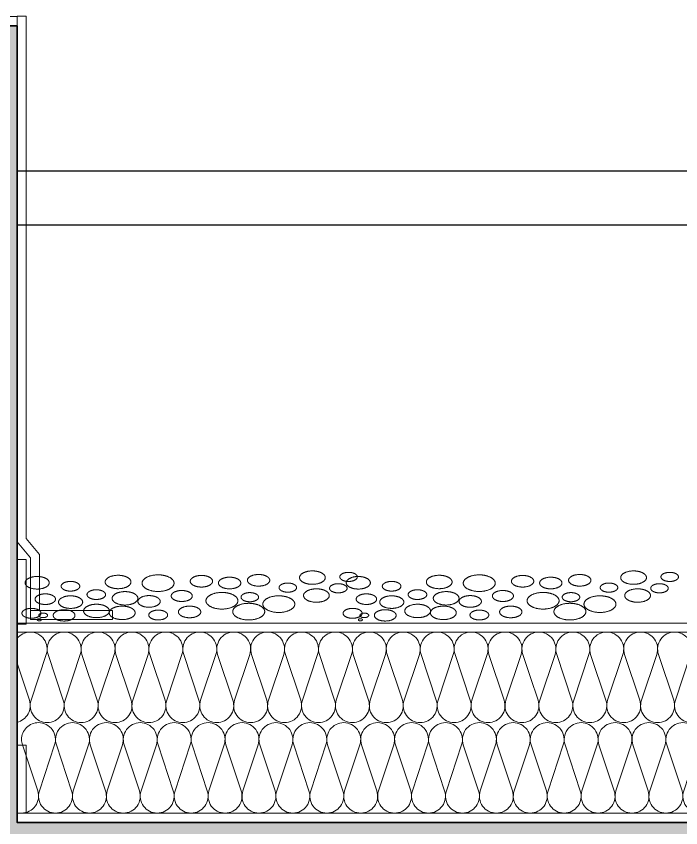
# Model space of a CAD drawing. Header units: metres. Extents: x 1838950 to 1842843, y 5171318 to 5174224.
# Drawn here: x 1841216.795 to 1841217.529, y 5171405.306 to 5171406.203 of the extents above; entities that cross this region are included whole.
import ezdxf

# ---------------------------------------------------------------- set-up
doc = ezdxf.new("R2010")
doc.units = ezdxf.units.M
doc.header["$LTSCALE"] = 0.0254
doc.linetypes.add('Style de ligne -1', pattern=[0.83328, 0.41656, -0.41672])
doc.layers.add('00 CHAZAL Coupe A.5', color=7, linetype='Continuous', lineweight=18)

# ---------------------------------------------------------------- blocks, each defined once
blk = doc.blocks.new('Groupe-1845-1')
at = {"layer": '00 CHAZAL Coupe A.5', "color": 7, "linetype": 'Continuous', "lineweight": 13}
for points in [[(1841217.48304, 5171405.58949), (1841217.47956, 5171405.5903), (1841217.47197, 5171405.58988), (1841217.4658, 5171405.58755), (1841217.4627, 5171405.58392), (1841217.4635, 5171405.57997), (1841217.46799, 5171405.57677), (1841217.47496, 5171405.57515), (1841217.48255, 5171405.57557), (1841217.48872, 5171405.57791), (1841217.49182, 5171405.58153), (1841217.49102, 5171405.58548), (1841217.48653, 5171405.58869), (1841217.48304, 5171405.58949)], [(1841217.17578, 5171405.58379), (1841217.17229, 5171405.58419), (1841217.16548, 5171405.58308), (1841217.16065, 5171405.58034), (1841217.1591, 5171405.57671), (1841217.16124, 5171405.57317), (1841217.16651, 5171405.57066), (1841217.17348, 5171405.56985), (1841217.18029, 5171405.57097), (1841217.18512, 5171405.57371), (1841217.18667, 5171405.57733), (1841217.18453, 5171405.58088), (1841217.17926, 5171405.58339), (1841217.17578, 5171405.58379)], [(1841217.52157, 5171405.58802), (1841217.51924, 5171405.58862), (1841217.51405, 5171405.58846), (1841217.50971, 5171405.58697), (1841217.50739, 5171405.58455), (1841217.5077, 5171405.58185), (1841217.51057, 5171405.5796), (1841217.51521, 5171405.57839), (1841217.5204, 5171405.57855), (1841217.52474, 5171405.58004), (1841217.52706, 5171405.58246), (1841217.52675, 5171405.58516), (1841217.52389, 5171405.58741), (1841217.52157, 5171405.58802)], [(1841217.18909, 5171405.56341), (1841217.18676, 5171405.56442), (1841217.1808, 5171405.56496), (1841217.17512, 5171405.56387), (1841217.17125, 5171405.56145), (1841217.17022, 5171405.55835), (1841217.17231, 5171405.5554), (1841217.17696, 5171405.55338), (1841217.18292, 5171405.55285), (1841217.1886, 5171405.55393), (1841217.19247, 5171405.55635), (1841217.1935, 5171405.55945), (1841217.19141, 5171405.56241), (1841217.18909, 5171405.56341)], [(1841217.30098, 5171405.56242), (1841217.29788, 5171405.56303), (1841217.29135, 5171405.56246), (1841217.28624, 5171405.56028), (1841217.28392, 5171405.55705), (1841217.285, 5171405.55366), (1841217.28921, 5171405.551), (1841217.29541, 5171405.54979), (1841217.30194, 5171405.55036), (1841217.30705, 5171405.55254), (1841217.30937, 5171405.55577), (1841217.30829, 5171405.55916), (1841217.30408, 5171405.56182), (1841217.30098, 5171405.56242)], [(1841217.41239, 5171405.56561), (1841217.41007, 5171405.56621), (1841217.40488, 5171405.56605), (1841217.40054, 5171405.56456), (1841217.39822, 5171405.56214), (1841217.39853, 5171405.55944), (1841217.40139, 5171405.55719), (1841217.40604, 5171405.55598), (1841217.41123, 5171405.55614), (1841217.41557, 5171405.55763), (1841217.41789, 5171405.56005), (1841217.41758, 5171405.56275), (1841217.41472, 5171405.565), (1841217.41239, 5171405.56561)], [(1841217.4875, 5171405.56968), (1841217.48401, 5171405.57049), (1841217.47642, 5171405.57007), (1841217.47025, 5171405.56773), (1841217.46715, 5171405.56411), (1841217.46796, 5171405.56016), (1841217.47245, 5171405.55695), (1841217.47942, 5171405.55534), (1841217.48701, 5171405.55576), (1841217.49318, 5171405.55809), (1841217.49628, 5171405.56172), (1841217.49548, 5171405.56567), (1841217.49099, 5171405.56887), (1841217.4875, 5171405.56968)], [(1841217.21278, 5171405.54438), (1841217.21104, 5171405.54579), (1841217.20531, 5171405.54733), (1841217.19887, 5171405.54717), (1841217.19345, 5171405.54535), (1841217.19049, 5171405.54237), (1841217.1908, 5171405.53902), (1841217.19429, 5171405.5362), (1841217.20002, 5171405.53467), (1841217.20646, 5171405.53483), (1841217.21188, 5171405.53664), (1841217.21484, 5171405.53962), (1841217.21453, 5171405.54297), (1841217.21278, 5171405.54438)], [(1841217.24425, 5171405.55265), (1841217.24076, 5171405.55346), (1841217.23317, 5171405.55304), (1841217.227, 5171405.5507), (1841217.2239, 5171405.54708), (1841217.2247, 5171405.54313), (1841217.22919, 5171405.53992), (1841217.23617, 5171405.53831), (1841217.24376, 5171405.53873), (1841217.24993, 5171405.54106), (1841217.25303, 5171405.54469), (1841217.25222, 5171405.54864), (1841217.24773, 5171405.55184), (1841217.24425, 5171405.55265)], [(1841217.27704, 5171405.54905), (1841217.27432, 5171405.55046), (1841217.26691, 5171405.55149), (1841217.25951, 5171405.55046), (1841217.25408, 5171405.54764), (1841217.2521, 5171405.54378), (1841217.25408, 5171405.53993), (1841217.25951, 5171405.53711), (1841217.26691, 5171405.53608), (1841217.27432, 5171405.53711), (1841217.27975, 5171405.53993), (1841217.28173, 5171405.54378), (1841217.27975, 5171405.54764), (1841217.27704, 5171405.54905)], [(1841217.31255, 5171405.54588), (1841217.31023, 5171405.54669), (1841217.30465, 5171405.54688), (1841217.29964, 5171405.54559), (1841217.29654, 5171405.54317), (1841217.29618, 5171405.54027), (1841217.29866, 5171405.53767), (1841217.30331, 5171405.53606), (1841217.30888, 5171405.53587), (1841217.31389, 5171405.53716), (1841217.31699, 5171405.53957), (1841217.31735, 5171405.54247), (1841217.31487, 5171405.54508), (1841217.31255, 5171405.54588)], [(1841217.3458, 5171405.5508), (1841217.34271, 5171405.55141), (1841217.33617, 5171405.55084), (1841217.33106, 5171405.54866), (1841217.32874, 5171405.54543), (1841217.32982, 5171405.54204), (1841217.33403, 5171405.53938), (1841217.34023, 5171405.53817), (1841217.34676, 5171405.53873), (1841217.35187, 5171405.54092), (1841217.3542, 5171405.54414), (1841217.35311, 5171405.54754), (1841217.3489, 5171405.5502), (1841217.3458, 5171405.5508)]]:
    blk.add_open_spline(points, degree=2, dxfattribs=at)
for points in [[(1841217.26813, 5171405.58466), (1841217.26464, 5171405.58547), (1841217.25705, 5171405.58505), (1841217.25088, 5171405.58271), (1841217.24778, 5171405.57909), (1841217.24859, 5171405.57514), (1841217.25308, 5171405.57193), (1841217.26005, 5171405.57032), (1841217.26764, 5171405.57074), (1841217.27381, 5171405.57307), (1841217.27691, 5171405.5767), (1841217.27611, 5171405.58065), (1841217.27162, 5171405.58385), (1841217.26813, 5171405.58466)], [(1841217.31094, 5171405.58549), (1841217.30635, 5171405.5861), (1841217.29723, 5171405.58476), (1841217.29063, 5171405.58123), (1841217.28831, 5171405.57645), (1841217.29088, 5171405.57171), (1841217.29767, 5171405.56828), (1841217.30685, 5171405.56707), (1841217.31597, 5171405.56841), (1841217.32257, 5171405.57194), (1841217.32489, 5171405.57672), (1841217.32232, 5171405.58146), (1841217.31553, 5171405.58489), (1841217.31094, 5171405.58549)], [(1841217.35888, 5171405.58471), (1841217.35578, 5171405.58532), (1841217.34925, 5171405.58475), (1841217.34414, 5171405.58257), (1841217.34182, 5171405.57934), (1841217.3429, 5171405.57595), (1841217.34711, 5171405.57329), (1841217.35331, 5171405.57208), (1841217.35984, 5171405.57265), (1841217.36495, 5171405.57483), (1841217.36727, 5171405.57806), (1841217.36619, 5171405.58145), (1841217.36198, 5171405.58411), (1841217.35888, 5171405.58471)], [(1841217.39007, 5171405.58277), (1841217.38697, 5171405.58337), (1841217.38044, 5171405.58281), (1841217.37533, 5171405.58062), (1841217.373, 5171405.5774), (1841217.37409, 5171405.574), (1841217.37829, 5171405.57134), (1841217.38449, 5171405.57013), (1841217.39102, 5171405.5707), (1841217.39614, 5171405.57289), (1841217.39846, 5171405.57611), (1841217.39737, 5171405.57951), (1841217.39317, 5171405.58216), (1841217.39007, 5171405.58277)], [(1841217.42207, 5171405.58577), (1841217.41897, 5171405.58637), (1841217.41244, 5171405.58581), (1841217.40733, 5171405.58362), (1841217.405, 5171405.5804), (1841217.40609, 5171405.577), (1841217.41029, 5171405.57434), (1841217.41649, 5171405.57313), (1841217.42302, 5171405.5737), (1841217.42814, 5171405.57589), (1841217.43046, 5171405.57911), (1841217.42937, 5171405.58251), (1841217.42517, 5171405.58516), (1841217.42207, 5171405.58577)], [(1841217.21406, 5171405.57803), (1841217.21156, 5171405.57863), (1841217.20606, 5171405.57838), (1841217.20155, 5171405.57673), (1841217.19922, 5171405.57413), (1841217.19971, 5171405.57127), (1841217.20288, 5171405.56892), (1841217.20788, 5171405.56771), (1841217.21338, 5171405.56797), (1841217.21789, 5171405.56962), (1841217.22022, 5171405.57222), (1841217.21973, 5171405.57507), (1841217.21656, 5171405.57742), (1841217.21406, 5171405.57803)], [(1841217.45441, 5171405.57618), (1841217.45208, 5171405.57678), (1841217.44689, 5171405.57662), (1841217.44255, 5171405.57513), (1841217.44023, 5171405.57271), (1841217.44054, 5171405.57002), (1841217.44341, 5171405.56776), (1841217.44805, 5171405.56655), (1841217.45324, 5171405.56671), (1841217.45758, 5171405.5682), (1841217.4599, 5171405.57062), (1841217.45959, 5171405.57332), (1841217.45673, 5171405.57557), (1841217.45441, 5171405.57618)], [(1841217.51024, 5171405.57545), (1841217.50792, 5171405.57605), (1841217.50273, 5171405.57589), (1841217.49839, 5171405.5744), (1841217.49607, 5171405.57198), (1841217.49638, 5171405.56928), (1841217.49924, 5171405.56703), (1841217.50389, 5171405.56582), (1841217.50908, 5171405.56598), (1841217.51342, 5171405.56747), (1841217.51574, 5171405.56989), (1841217.51543, 5171405.57259), (1841217.51257, 5171405.57484), (1841217.51024, 5171405.57545)], [(1841217.24263, 5171405.56877), (1841217.24013, 5171405.56937), (1841217.23463, 5171405.56912), (1841217.23012, 5171405.56747), (1841217.22779, 5171405.56487), (1841217.22828, 5171405.56201), (1841217.23145, 5171405.55967), (1841217.23645, 5171405.55846), (1841217.24195, 5171405.55871), (1841217.24646, 5171405.56036), (1841217.24879, 5171405.56296), (1841217.2483, 5171405.56582), (1841217.24513, 5171405.56816), (1841217.24263, 5171405.56877)], [(1841217.27581, 5171405.56661), (1841217.27233, 5171405.56742), (1841217.26474, 5171405.567), (1841217.25857, 5171405.56467), (1841217.25547, 5171405.56104), (1841217.25627, 5171405.55709), (1841217.26076, 5171405.55388), (1841217.26773, 5171405.55227), (1841217.27532, 5171405.55269), (1841217.28149, 5171405.55502), (1841217.28459, 5171405.55865), (1841217.28379, 5171405.5626), (1841217.2793, 5171405.56581), (1841217.27581, 5171405.56661)], [(1841217.34291, 5171405.56543), (1841217.34136, 5171405.56684), (1841217.33597, 5171405.56848), (1841217.32972, 5171405.56849), (1841217.3243, 5171405.56688), (1841217.32115, 5171405.56408), (1841217.32112, 5171405.56083), (1841217.32422, 5171405.55801), (1841217.32962, 5171405.55637), (1841217.33586, 5171405.55636), (1841217.34129, 5171405.55797), (1841217.34443, 5171405.56077), (1841217.34446, 5171405.56402), (1841217.34291, 5171405.56543)], [(1841217.38155, 5171405.56606), (1841217.37696, 5171405.56667), (1841217.36785, 5171405.56532), (1841217.36124, 5171405.56179), (1841217.35892, 5171405.55702), (1841217.3615, 5171405.55228), (1841217.36828, 5171405.54885), (1841217.37747, 5171405.54764), (1841217.38658, 5171405.54898), (1841217.39318, 5171405.55251), (1841217.39551, 5171405.55728), (1841217.39293, 5171405.56202), (1841217.38614, 5171405.56546), (1841217.38155, 5171405.56606)], [(1841217.21278, 5171405.56242), (1841217.2093, 5171405.56283), (1841217.20248, 5171405.56171), (1841217.19765, 5171405.55897), (1841217.19611, 5171405.55535), (1841217.19825, 5171405.5518), (1841217.20351, 5171405.54929), (1841217.21049, 5171405.54849), (1841217.2173, 5171405.5496), (1841217.22213, 5171405.55234), (1841217.22368, 5171405.55597), (1841217.22154, 5171405.55951), (1841217.21627, 5171405.56202), (1841217.21278, 5171405.56242)], [(1841217.41119, 5171405.55403), (1841217.4066, 5171405.55464), (1841217.39749, 5171405.5533), (1841217.39088, 5171405.54977), (1841217.38856, 5171405.54499), (1841217.39114, 5171405.54025), (1841217.39793, 5171405.53682), (1841217.40711, 5171405.53561), (1841217.41622, 5171405.53695), (1841217.42282, 5171405.54048), (1841217.42515, 5171405.54525), (1841217.42257, 5171405.54999), (1841217.41578, 5171405.55343), (1841217.41119, 5171405.55403)], [(1841217.44445, 5171405.56231), (1841217.43986, 5171405.56292), (1841217.43074, 5171405.56157), (1841217.42414, 5171405.55804), (1841217.42181, 5171405.55327), (1841217.42439, 5171405.54853), (1841217.43118, 5171405.5451), (1841217.44036, 5171405.54389), (1841217.44947, 5171405.54523), (1841217.45608, 5171405.54876), (1841217.4584, 5171405.55353), (1841217.45582, 5171405.55827), (1841217.44904, 5171405.56171), (1841217.44445, 5171405.56231)], [(1841217.16948, 5171405.54854), (1841217.16677, 5171405.54894), (1841217.16129, 5171405.54823), (1841217.15724, 5171405.54619), (1841217.15569, 5171405.54337), (1841217.15706, 5171405.54052), (1841217.16098, 5171405.53842), (1841217.16641, 5171405.53761), (1841217.17188, 5171405.53832), (1841217.17593, 5171405.54036), (1841217.17748, 5171405.54318), (1841217.17611, 5171405.54603), (1841217.17219, 5171405.54814), (1841217.16948, 5171405.54854)], [(1841217.17447, 5171405.53724), (1841217.17389, 5171405.53714), (1841217.17308, 5171405.53666), (1841217.17283, 5171405.53604), (1841217.17322, 5171405.53543), (1841217.17413, 5171405.53501), (1841217.17533, 5171405.53488), (1841217.1765, 5171405.53508), (1841217.17731, 5171405.53556), (1841217.17755, 5171405.53618), (1841217.17717, 5171405.53679), (1841217.17625, 5171405.53721), (1841217.17505, 5171405.53734), (1841217.17447, 5171405.53724)], [(1841217.18387, 5171405.53987), (1841217.18445, 5171405.54047), (1841217.18429, 5171405.54182), (1841217.18286, 5171405.54295), (1841217.18054, 5171405.54355), (1841217.17794, 5171405.54347), (1841217.17577, 5171405.54273), (1841217.17461, 5171405.54152), (1841217.17477, 5171405.54017), (1841217.1762, 5171405.53904), (1841217.17852, 5171405.53844), (1841217.18112, 5171405.53852), (1841217.18329, 5171405.53926), (1841217.18387, 5171405.53987)]]:
    blk.add_open_spline(points, degree=2, knots=[0, 0, 0, 0.083333, 0.166667, 0.25, 0.333333, 0.416667, 0.5, 0.583333, 0.666667, 0.75, 0.833333, 0.916667, 1, 1, 1], dxfattribs=at)
blk = doc.blocks.new('Groupe-1846-1')
at = {"layer": '00 CHAZAL Coupe A.5', "color": 7, "linetype": 'Continuous', "lineweight": 13}
for points in [[(1841217.1279, 5171405.58949), (1841217.12442, 5171405.5903), (1841217.11683, 5171405.58988), (1841217.11066, 5171405.58755), (1841217.10756, 5171405.58392), (1841217.10836, 5171405.57997), (1841217.11285, 5171405.57677), (1841217.11982, 5171405.57515), (1841217.12741, 5171405.57557), (1841217.13358, 5171405.57791), (1841217.13668, 5171405.58153), (1841217.13588, 5171405.58548), (1841217.13139, 5171405.58869), (1841217.1279, 5171405.58949)], [(1841217.16642, 5171405.58802), (1841217.1641, 5171405.58862), (1841217.15891, 5171405.58846), (1841217.15457, 5171405.58697), (1841217.15225, 5171405.58455), (1841217.15256, 5171405.58185), (1841217.15542, 5171405.5796), (1841217.16007, 5171405.57839), (1841217.16526, 5171405.57855), (1841217.1696, 5171405.58004), (1841217.17192, 5171405.58246), (1841217.17161, 5171405.58516), (1841217.16875, 5171405.58741), (1841217.16642, 5171405.58802)], [(1841217.1551, 5171405.57545), (1841217.15278, 5171405.57605), (1841217.14759, 5171405.57589), (1841217.14325, 5171405.5744), (1841217.14093, 5171405.57198), (1841217.14124, 5171405.56928), (1841217.1441, 5171405.56703), (1841217.14875, 5171405.56582), (1841217.15394, 5171405.56598), (1841217.15828, 5171405.56747), (1841217.1606, 5171405.56989), (1841217.16029, 5171405.57259), (1841217.15743, 5171405.57484), (1841217.1551, 5171405.57545)], [(1841216.83395, 5171405.56341), (1841216.83162, 5171405.56442), (1841216.82566, 5171405.56496), (1841216.81998, 5171405.56387), (1841216.81611, 5171405.56145), (1841216.81508, 5171405.55835), (1841216.81716, 5171405.5554), (1841216.82181, 5171405.55338), (1841216.82778, 5171405.55285), (1841216.83346, 5171405.55393), (1841216.83733, 5171405.55635), (1841216.83836, 5171405.55945), (1841216.83627, 5171405.56241), (1841216.83395, 5171405.56341)], [(1841216.94584, 5171405.56242), (1841216.94274, 5171405.56303), (1841216.93621, 5171405.56246), (1841216.9311, 5171405.56028), (1841216.92877, 5171405.55705), (1841216.92986, 5171405.55366), (1841216.93407, 5171405.551), (1841216.94027, 5171405.54979), (1841216.9468, 5171405.55036), (1841216.95191, 5171405.55254), (1841216.95423, 5171405.55577), (1841216.95315, 5171405.55916), (1841216.94894, 5171405.56182), (1841216.94584, 5171405.56242)], [(1841217.13236, 5171405.56968), (1841217.12887, 5171405.57049), (1841217.12128, 5171405.57007), (1841217.11511, 5171405.56773), (1841217.11201, 5171405.56411), (1841217.11282, 5171405.56016), (1841217.1173, 5171405.55695), (1841217.12428, 5171405.55534), (1841217.13187, 5171405.55576), (1841217.13804, 5171405.55809), (1841217.14114, 5171405.56172), (1841217.14033, 5171405.56567), (1841217.13585, 5171405.56887), (1841217.13236, 5171405.56968)], [(1841216.85764, 5171405.54438), (1841216.8559, 5171405.54579), (1841216.85017, 5171405.54733), (1841216.84373, 5171405.54717), (1841216.8383, 5171405.54535), (1841216.83535, 5171405.54237), (1841216.83566, 5171405.53902), (1841216.83914, 5171405.5362), (1841216.84488, 5171405.53467), (1841216.85132, 5171405.53483), (1841216.85674, 5171405.53664), (1841216.85969, 5171405.53962), (1841216.85939, 5171405.54297), (1841216.85764, 5171405.54438)], [(1841216.88911, 5171405.55265), (1841216.88562, 5171405.55346), (1841216.87803, 5171405.55304), (1841216.87186, 5171405.5507), (1841216.86876, 5171405.54708), (1841216.86956, 5171405.54313), (1841216.87405, 5171405.53992), (1841216.88103, 5171405.53831), (1841216.88862, 5171405.53873), (1841216.89479, 5171405.54106), (1841216.89789, 5171405.54469), (1841216.89708, 5171405.54864), (1841216.89259, 5171405.55184), (1841216.88911, 5171405.55265)], [(1841216.92189, 5171405.54905), (1841216.91918, 5171405.55046), (1841216.91177, 5171405.55149), (1841216.90436, 5171405.55046), (1841216.89894, 5171405.54764), (1841216.89696, 5171405.54378), (1841216.89894, 5171405.53993), (1841216.90436, 5171405.53711), (1841216.91177, 5171405.53608), (1841216.91918, 5171405.53711), (1841216.92461, 5171405.53993), (1841216.92659, 5171405.54378), (1841216.92461, 5171405.54764), (1841216.92189, 5171405.54905)], [(1841216.99066, 5171405.5508), (1841216.98756, 5171405.55141), (1841216.98103, 5171405.55084), (1841216.97592, 5171405.54866), (1841216.9736, 5171405.54543), (1841216.97468, 5171405.54204), (1841216.97889, 5171405.53938), (1841216.98509, 5171405.53817), (1841216.99162, 5171405.53873), (1841216.99673, 5171405.54092), (1841216.99905, 5171405.54414), (1841216.99797, 5171405.54754), (1841216.99376, 5171405.5502), (1841216.99066, 5171405.5508)]]:
    blk.add_open_spline(points, degree=2, dxfattribs=at)
for points in [[(1841216.82064, 5171405.58379), (1841216.81715, 5171405.58419), (1841216.81033, 5171405.58308), (1841216.80551, 5171405.58034), (1841216.80396, 5171405.57671), (1841216.8061, 5171405.57317), (1841216.81137, 5171405.57066), (1841216.81834, 5171405.56985), (1841216.82515, 5171405.57097), (1841216.82998, 5171405.57371), (1841216.83153, 5171405.57733), (1841216.82939, 5171405.58088), (1841216.82412, 5171405.58339), (1841216.82064, 5171405.58379)], [(1841216.91299, 5171405.58466), (1841216.9095, 5171405.58547), (1841216.90191, 5171405.58505), (1841216.89574, 5171405.58271), (1841216.89264, 5171405.57909), (1841216.89345, 5171405.57514), (1841216.89793, 5171405.57193), (1841216.90491, 5171405.57032), (1841216.9125, 5171405.57074), (1841216.91867, 5171405.57307), (1841216.92177, 5171405.5767), (1841216.92096, 5171405.58065), (1841216.91648, 5171405.58385), (1841216.91299, 5171405.58466)], [(1841216.9558, 5171405.58549), (1841216.95121, 5171405.5861), (1841216.94209, 5171405.58476), (1841216.93549, 5171405.58123), (1841216.93316, 5171405.57645), (1841216.93574, 5171405.57171), (1841216.94253, 5171405.56828), (1841216.95171, 5171405.56707), (1841216.96082, 5171405.56841), (1841216.96743, 5171405.57194), (1841216.96975, 5171405.57672), (1841216.96718, 5171405.58146), (1841216.96039, 5171405.58489), (1841216.9558, 5171405.58549)], [(1841217.00374, 5171405.58471), (1841217.00064, 5171405.58532), (1841216.99411, 5171405.58475), (1841216.989, 5171405.58257), (1841216.98668, 5171405.57934), (1841216.98776, 5171405.57595), (1841216.99197, 5171405.57329), (1841216.99817, 5171405.57208), (1841217.0047, 5171405.57265), (1841217.00981, 5171405.57483), (1841217.01213, 5171405.57806), (1841217.01105, 5171405.58145), (1841217.00684, 5171405.58411), (1841217.00374, 5171405.58471)], [(1841217.03493, 5171405.58277), (1841217.03183, 5171405.58337), (1841217.0253, 5171405.58281), (1841217.02019, 5171405.58062), (1841217.01786, 5171405.5774), (1841217.01895, 5171405.574), (1841217.02315, 5171405.57134), (1841217.02935, 5171405.57013), (1841217.03588, 5171405.5707), (1841217.041, 5171405.57289), (1841217.04332, 5171405.57611), (1841217.04223, 5171405.57951), (1841217.03803, 5171405.58216), (1841217.03493, 5171405.58277)], [(1841217.06693, 5171405.58577), (1841217.06383, 5171405.58637), (1841217.0573, 5171405.58581), (1841217.05219, 5171405.58362), (1841217.04986, 5171405.5804), (1841217.05095, 5171405.577), (1841217.05515, 5171405.57434), (1841217.06135, 5171405.57313), (1841217.06788, 5171405.5737), (1841217.073, 5171405.57589), (1841217.07532, 5171405.57911), (1841217.07423, 5171405.58251), (1841217.07003, 5171405.58516), (1841217.06693, 5171405.58577)], [(1841216.85892, 5171405.57803), (1841216.85641, 5171405.57863), (1841216.85092, 5171405.57838), (1841216.84641, 5171405.57673), (1841216.84408, 5171405.57413), (1841216.84457, 5171405.57127), (1841216.84774, 5171405.56892), (1841216.85274, 5171405.56771), (1841216.85824, 5171405.56797), (1841216.86275, 5171405.56962), (1841216.86508, 5171405.57222), (1841216.86459, 5171405.57507), (1841216.86142, 5171405.57742), (1841216.85892, 5171405.57803)], [(1841217.09926, 5171405.57618), (1841217.09694, 5171405.57678), (1841217.09175, 5171405.57662), (1841217.08741, 5171405.57513), (1841217.08509, 5171405.57271), (1841217.0854, 5171405.57002), (1841217.08826, 5171405.56776), (1841217.09291, 5171405.56655), (1841217.0981, 5171405.56671), (1841217.10244, 5171405.5682), (1841217.10476, 5171405.57062), (1841217.10445, 5171405.57332), (1841217.10159, 5171405.57557), (1841217.09926, 5171405.57618)], [(1841216.88749, 5171405.56877), (1841216.88499, 5171405.56937), (1841216.87949, 5171405.56912), (1841216.87498, 5171405.56747), (1841216.87265, 5171405.56487), (1841216.87314, 5171405.56201), (1841216.87631, 5171405.55967), (1841216.88131, 5171405.55846), (1841216.88681, 5171405.55871), (1841216.89132, 5171405.56036), (1841216.89365, 5171405.56296), (1841216.89316, 5171405.56582), (1841216.88999, 5171405.56816), (1841216.88749, 5171405.56877)], [(1841216.92067, 5171405.56661), (1841216.91719, 5171405.56742), (1841216.9096, 5171405.567), (1841216.90343, 5171405.56467), (1841216.90033, 5171405.56104), (1841216.90113, 5171405.55709), (1841216.90562, 5171405.55388), (1841216.91259, 5171405.55227), (1841216.92018, 5171405.55269), (1841216.92635, 5171405.55502), (1841216.92945, 5171405.55865), (1841216.92865, 5171405.5626), (1841216.92416, 5171405.56581), (1841216.92067, 5171405.56661)], [(1841216.98777, 5171405.56543), (1841216.98622, 5171405.56684), (1841216.98083, 5171405.56848), (1841216.97458, 5171405.56849), (1841216.96915, 5171405.56688), (1841216.96601, 5171405.56408), (1841216.96598, 5171405.56083), (1841216.96908, 5171405.55801), (1841216.97448, 5171405.55637), (1841216.98072, 5171405.55636), (1841216.98615, 5171405.55797), (1841216.98929, 5171405.56077), (1841216.98932, 5171405.56402), (1841216.98777, 5171405.56543)], [(1841217.02641, 5171405.56606), (1841217.02182, 5171405.56667), (1841217.01271, 5171405.56532), (1841217.0061, 5171405.56179), (1841217.00378, 5171405.55702), (1841217.00635, 5171405.55228), (1841217.01314, 5171405.54885), (1841217.02232, 5171405.54764), (1841217.03144, 5171405.54898), (1841217.03804, 5171405.55251), (1841217.04037, 5171405.55728), (1841217.03779, 5171405.56202), (1841217.031, 5171405.56546), (1841217.02641, 5171405.56606)], [(1841217.05725, 5171405.56561), (1841217.05493, 5171405.56621), (1841217.04974, 5171405.56605), (1841217.0454, 5171405.56456), (1841217.04308, 5171405.56214), (1841217.04339, 5171405.55944), (1841217.04625, 5171405.55719), (1841217.0509, 5171405.55598), (1841217.05609, 5171405.55614), (1841217.06043, 5171405.55763), (1841217.06275, 5171405.56005), (1841217.06244, 5171405.56275), (1841217.05958, 5171405.565), (1841217.05725, 5171405.56561)], [(1841216.85764, 5171405.56242), (1841216.85416, 5171405.56283), (1841216.84734, 5171405.56171), (1841216.84251, 5171405.55897), (1841216.84096, 5171405.55535), (1841216.84311, 5171405.5518), (1841216.84837, 5171405.54929), (1841216.85535, 5171405.54849), (1841216.86216, 5171405.5496), (1841216.86699, 5171405.55234), (1841216.86854, 5171405.55597), (1841216.86639, 5171405.55951), (1841216.86113, 5171405.56202), (1841216.85764, 5171405.56242)], [(1841217.05605, 5171405.55403), (1841217.05146, 5171405.55464), (1841217.04235, 5171405.5533), (1841217.03574, 5171405.54977), (1841217.03342, 5171405.54499), (1841217.036, 5171405.54025), (1841217.04278, 5171405.53682), (1841217.05196, 5171405.53561), (1841217.06108, 5171405.53695), (1841217.06768, 5171405.54048), (1841217.07001, 5171405.54525), (1841217.06743, 5171405.54999), (1841217.06064, 5171405.55343), (1841217.05605, 5171405.55403)], [(1841217.0893, 5171405.56231), (1841217.08471, 5171405.56292), (1841217.0756, 5171405.56157), (1841217.069, 5171405.55804), (1841217.06667, 5171405.55327), (1841217.06925, 5171405.54853), (1841217.07604, 5171405.5451), (1841217.08522, 5171405.54389), (1841217.09433, 5171405.54523), (1841217.10094, 5171405.54876), (1841217.10326, 5171405.55353), (1841217.10068, 5171405.55827), (1841217.09389, 5171405.56171), (1841217.0893, 5171405.56231)], [(1841216.81434, 5171405.54854), (1841216.81162, 5171405.54894), (1841216.80615, 5171405.54823), (1841216.8021, 5171405.54619), (1841216.80055, 5171405.54337), (1841216.80192, 5171405.54052), (1841216.80584, 5171405.53842), (1841216.81126, 5171405.53761), (1841216.81674, 5171405.53832), (1841216.82079, 5171405.54036), (1841216.82234, 5171405.54318), (1841216.82097, 5171405.54603), (1841216.81705, 5171405.54814), (1841216.81434, 5171405.54854)], [(1841216.95741, 5171405.54588), (1841216.95508, 5171405.54669), (1841216.94951, 5171405.54688), (1841216.9445, 5171405.54559), (1841216.9414, 5171405.54317), (1841216.94104, 5171405.54027), (1841216.94352, 5171405.53767), (1841216.94817, 5171405.53606), (1841216.95374, 5171405.53587), (1841216.95875, 5171405.53716), (1841216.96185, 5171405.53957), (1841216.96221, 5171405.54247), (1841216.95973, 5171405.54508), (1841216.95741, 5171405.54588)], [(1841216.81933, 5171405.53724), (1841216.81875, 5171405.53714), (1841216.81793, 5171405.53666), (1841216.81769, 5171405.53604), (1841216.81808, 5171405.53543), (1841216.81899, 5171405.53501), (1841216.82019, 5171405.53488), (1841216.82135, 5171405.53508), (1841216.82217, 5171405.53556), (1841216.82241, 5171405.53618), (1841216.82203, 5171405.53679), (1841216.82111, 5171405.53721), (1841216.81991, 5171405.53734), (1841216.81933, 5171405.53724)], [(1841216.82873, 5171405.53987), (1841216.82931, 5171405.54047), (1841216.82915, 5171405.54182), (1841216.82772, 5171405.54295), (1841216.82539, 5171405.54355), (1841216.8228, 5171405.54347), (1841216.82063, 5171405.54273), (1841216.81947, 5171405.54152), (1841216.81963, 5171405.54017), (1841216.82106, 5171405.53904), (1841216.82338, 5171405.53844), (1841216.82598, 5171405.53852), (1841216.82814, 5171405.53926), (1841216.82873, 5171405.53987)]]:
    blk.add_open_spline(points, degree=2, knots=[0, 0, 0, 0.083333, 0.166667, 0.25, 0.333333, 0.416667, 0.5, 0.583333, 0.666667, 0.75, 0.833333, 0.916667, 1, 1, 1], dxfattribs=at)
blk = doc.blocks.new('Groupe-1847-1')
at = {"layer": '00 CHAZAL Coupe A.5', "color": 7, "linetype": 'Continuous', "lineweight": 13, "flags": 128}
for points in [[(1841216.80052, 5171405.40372, -0.414214), (1841216.81927, 5171405.42247, -0.511611), (1841216.83707, 5171405.3978), (1841216.82023, 5171405.34713, 0.511611), (1841216.83802, 5171405.32247, 0.511611), (1841216.85582, 5171405.34713), (1841216.83898, 5171405.3978, -0.511611), (1841216.85677, 5171405.42247, -0.511611), (1841216.87457, 5171405.3978), (1841216.85773, 5171405.34713, 0.511611), (1841216.87552, 5171405.32247, 0.511611), (1841216.89332, 5171405.34713), (1841216.87648, 5171405.3978, -0.511611), (1841216.89427, 5171405.42247, -0.511611), (1841216.91207, 5171405.3978), (1841216.89523, 5171405.34713, 0.511611), (1841216.91302, 5171405.32247, 0.511611), (1841216.93082, 5171405.34713), (1841216.91398, 5171405.3978, -0.511611), (1841216.93177, 5171405.42247, -0.511611), (1841216.94957, 5171405.3978), (1841216.93273, 5171405.34713, 0.511611), (1841216.95052, 5171405.32247, 0.511611), (1841216.96832, 5171405.34713), (1841216.95148, 5171405.3978, -0.511611), (1841216.96927, 5171405.42247, -0.511611), (1841216.98707, 5171405.3978), (1841216.97023, 5171405.34713, 0.511611), (1841216.98802, 5171405.32247, 0.511611), (1841217.00582, 5171405.34713), (1841216.98898, 5171405.3978, -0.511611), (1841217.00677, 5171405.42247, -0.511611), (1841217.02457, 5171405.3978), (1841217.00773, 5171405.34713, 0.511611), (1841217.02552, 5171405.32247, 0.511611), (1841217.04332, 5171405.34713), (1841217.02648, 5171405.3978, -0.511611), (1841217.04427, 5171405.42247, -0.511611), (1841217.06207, 5171405.3978), (1841217.04523, 5171405.34713, 0.511611), (1841217.06302, 5171405.32247, 0.511611), (1841217.08082, 5171405.34713), (1841217.06398, 5171405.3978, -0.511611), (1841217.08177, 5171405.42247, -0.511611), (1841217.09957, 5171405.3978), (1841217.08273, 5171405.34713, 0.511611), (1841217.10052, 5171405.32247, 0.511611), (1841217.11832, 5171405.34713), (1841217.10148, 5171405.3978, -0.511611), (1841217.11927, 5171405.42247, -0.511611), (1841217.13707, 5171405.3978), (1841217.12023, 5171405.34713, 0.511611), (1841217.13802, 5171405.32247, 0.511611), (1841217.15582, 5171405.34713), (1841217.13898, 5171405.3978, -0.511611), (1841217.15677, 5171405.42247, -0.511611), (1841217.17457, 5171405.3978), (1841217.15773, 5171405.34713, 0.511611), (1841217.17552, 5171405.32247, 0.511611), (1841217.19332, 5171405.34713), (1841217.17648, 5171405.3978, -0.511611), (1841217.19427, 5171405.42247, -0.511611), (1841217.21207, 5171405.3978), (1841217.19523, 5171405.34713, 0.511611), (1841217.21302, 5171405.32247, 0.511611), (1841217.23082, 5171405.34713), (1841217.21398, 5171405.3978, -0.511611), (1841217.23177, 5171405.42247, -0.511611), (1841217.24957, 5171405.3978), (1841217.23273, 5171405.34713, 0.511611), (1841217.25052, 5171405.32247, 0.511611), (1841217.26832, 5171405.34713), (1841217.25148, 5171405.3978, -0.511611), (1841217.26927, 5171405.42247, -0.511611), (1841217.28707, 5171405.3978), (1841217.27023, 5171405.34713, 0.511611), (1841217.28802, 5171405.32247, 0.511611), (1841217.30582, 5171405.34713), (1841217.28898, 5171405.3978, -0.511611), (1841217.30677, 5171405.42247, -0.511611), (1841217.32457, 5171405.3978), (1841217.30773, 5171405.34713, 0.511611), (1841217.32552, 5171405.32247, 0.511611), (1841217.34332, 5171405.34713), (1841217.32648, 5171405.3978, -0.511611), (1841217.34427, 5171405.42247, -0.511611), (1841217.36207, 5171405.3978), (1841217.34523, 5171405.34713, 0.511611), (1841217.36302, 5171405.32247, 0.511611), (1841217.38082, 5171405.34713), (1841217.3724, 5171405.37247)], [(1841217.3724, 5171405.37247), (1841217.36398, 5171405.3978, -0.511611), (1841217.38177, 5171405.42247, -0.511611), (1841217.39957, 5171405.3978), (1841217.38273, 5171405.34713, 0.511611), (1841217.40052, 5171405.32247, 0.511611), (1841217.41832, 5171405.34713), (1841217.40148, 5171405.3978, -0.511611), (1841217.41927, 5171405.42247, -0.511611), (1841217.43707, 5171405.3978), (1841217.42023, 5171405.34713, 0.511611), (1841217.43802, 5171405.32247, 0.511611), (1841217.45582, 5171405.34713), (1841217.43898, 5171405.3978, -0.511611), (1841217.45677, 5171405.42247, -0.511611), (1841217.47457, 5171405.3978), (1841217.45773, 5171405.34713, 0.511611), (1841217.47552, 5171405.32247, 0.511611), (1841217.49332, 5171405.34713), (1841217.47648, 5171405.3978, -0.511611), (1841217.49427, 5171405.42247, -0.511611), (1841217.51207, 5171405.3978), (1841217.49523, 5171405.34713, 0.511611), (1841217.51302, 5171405.32247, 0.511611), (1841217.53082, 5171405.34713), (1841217.51398, 5171405.3978, -0.511611), (1841217.53177, 5171405.42247, -0.511611), (1841217.54957, 5171405.3978), (1841217.53273, 5171405.34713, 0.511611), (1841217.55052, 5171405.32247, 0.511611), (1841217.56832, 5171405.34713), (1841217.55148, 5171405.3978, -0.511611), (1841217.56927, 5171405.42247, -0.511611), (1841217.58707, 5171405.3978), (1841217.57023, 5171405.34713, 0.511611), (1841217.58802, 5171405.32247, 0.511611), (1841217.60582, 5171405.34713), (1841217.58898, 5171405.3978, -0.511611), (1841217.60677, 5171405.42247, -0.511611), (1841217.62457, 5171405.3978), (1841217.60773, 5171405.34713, 0.511611), (1841217.62552, 5171405.32247, 0.511611), (1841217.64332, 5171405.34713), (1841217.62648, 5171405.3978, -0.511611), (1841217.64427, 5171405.42247, -0.511611), (1841217.66207, 5171405.3978), (1841217.64523, 5171405.34713, 0.511611), (1841217.66302, 5171405.32247, 0.511611), (1841217.68082, 5171405.34713), (1841217.66398, 5171405.3978, -0.511611), (1841217.68177, 5171405.42247, -0.511611), (1841217.69957, 5171405.3978), (1841217.68273, 5171405.34713, 0.511611), (1841217.70052, 5171405.32247, 0.511611), (1841217.71832, 5171405.34713), (1841217.70148, 5171405.3978, -0.511611), (1841217.71927, 5171405.42247, -0.511611), (1841217.73707, 5171405.3978), (1841217.72023, 5171405.34713, 0.511611), (1841217.73802, 5171405.32247, 0.511611), (1841217.75582, 5171405.34713), (1841217.73898, 5171405.3978, -0.511611), (1841217.75677, 5171405.42247, -0.511611), (1841217.77457, 5171405.3978), (1841217.75773, 5171405.34713, 0.511611), (1841217.77552, 5171405.32247, 0.511611), (1841217.79332, 5171405.34713), (1841217.77648, 5171405.3978, -0.511611), (1841217.79427, 5171405.42247, -0.511611), (1841217.81207, 5171405.3978), (1841217.79523, 5171405.34713, 0.511611), (1841217.81302, 5171405.32247, 0.511611), (1841217.83082, 5171405.34713), (1841217.81398, 5171405.3978, -0.511611), (1841217.83177, 5171405.42247, -0.511611), (1841217.84957, 5171405.3978), (1841217.83273, 5171405.34713, 0.511611), (1841217.85052, 5171405.32247, 0.511611), (1841217.86832, 5171405.34713), (1841217.85148, 5171405.3978, -0.511611), (1841217.86927, 5171405.42247, -0.511611), (1841217.88707, 5171405.3978), (1841217.87023, 5171405.34713, 0.511611), (1841217.88802, 5171405.32247, 0.511611), (1841217.90582, 5171405.34713), (1841217.88898, 5171405.3978, -0.511611), (1841217.90677, 5171405.42247, -0.511611), (1841217.92457, 5171405.3978), (1841217.90773, 5171405.34713, 0.511611), (1841217.92552, 5171405.32247, 0.134747), (1841217.9351, 5171405.32509)], [(1841217.9351, 5171405.37187), (1841217.92648, 5171405.3978, -0.359386), (1841217.9351, 5171405.42007)], [(1841216.80052, 5171405.32247, 0.511611), (1841216.81832, 5171405.34713), (1841216.80148, 5171405.3978, -0.080366), (1841216.80052, 5171405.40372)]]:
    blk.add_lwpolyline(points, format="xyb", dxfattribs=at)
blk = doc.blocks.new('Groupe-1848-1')
at = {"layer": '00 CHAZAL Coupe A.5', "color": 7, "linetype": 'Continuous', "lineweight": 13, "flags": 128}
for points in [[(1841217.36322, 5171405.47247), (1841217.37164, 5171405.44713, -0.511611), (1841217.35385, 5171405.42247, -0.511611), (1841217.33605, 5171405.44713), (1841217.35289, 5171405.4978, 0.511611), (1841217.3351, 5171405.52247, 0.511611), (1841217.3173, 5171405.4978), (1841217.33414, 5171405.44713, -0.511611), (1841217.31635, 5171405.42247, -0.511611), (1841217.29855, 5171405.44713), (1841217.31539, 5171405.4978, 0.511611), (1841217.2976, 5171405.52247, 0.511611), (1841217.2798, 5171405.4978), (1841217.29664, 5171405.44713, -0.511611), (1841217.27885, 5171405.42247, -0.511611), (1841217.26105, 5171405.44713), (1841217.27789, 5171405.4978, 0.511611), (1841217.2601, 5171405.52247, 0.511611), (1841217.2423, 5171405.4978), (1841217.25914, 5171405.44713, -0.511611), (1841217.24135, 5171405.42247, -0.511611), (1841217.22355, 5171405.44713), (1841217.24039, 5171405.4978, 0.511611), (1841217.2226, 5171405.52247, 0.511611), (1841217.2048, 5171405.4978), (1841217.22164, 5171405.44713, -0.511611), (1841217.20385, 5171405.42247, -0.511611), (1841217.18605, 5171405.44713), (1841217.20289, 5171405.4978, 0.511611), (1841217.1851, 5171405.52247, 0.511611), (1841217.1673, 5171405.4978), (1841217.18414, 5171405.44713, -0.511611), (1841217.16635, 5171405.42247, -0.511611), (1841217.14855, 5171405.44713), (1841217.16539, 5171405.4978, 0.511611), (1841217.1476, 5171405.52247, 0.511611), (1841217.1298, 5171405.4978), (1841217.14664, 5171405.44713, -0.511611), (1841217.12885, 5171405.42247, -0.511611), (1841217.11105, 5171405.44713), (1841217.12789, 5171405.4978, 0.511611), (1841217.1101, 5171405.52247, 0.511611), (1841217.0923, 5171405.4978), (1841217.10914, 5171405.44713, -0.511611), (1841217.09135, 5171405.42247, -0.511611), (1841217.07355, 5171405.44713), (1841217.09039, 5171405.4978, 0.511611), (1841217.0726, 5171405.52247, 0.511611), (1841217.0548, 5171405.4978), (1841217.07164, 5171405.44713, -0.511611), (1841217.05385, 5171405.42247, -0.511611), (1841217.03605, 5171405.44713), (1841217.05289, 5171405.4978, 0.511611), (1841217.0351, 5171405.52247, 0.511611), (1841217.0173, 5171405.4978), (1841217.03414, 5171405.44713, -0.511611), (1841217.01635, 5171405.42247, -0.511611), (1841216.99855, 5171405.44713), (1841217.01539, 5171405.4978, 0.511611), (1841216.9976, 5171405.52247, 0.511611), (1841216.9798, 5171405.4978), (1841216.99664, 5171405.44713, -0.511611), (1841216.97885, 5171405.42247, -0.511611), (1841216.96105, 5171405.44713), (1841216.97789, 5171405.4978, 0.511611), (1841216.9601, 5171405.52247, 0.511611), (1841216.9423, 5171405.4978), (1841216.95914, 5171405.44713, -0.511611), (1841216.94135, 5171405.42247, -0.511611), (1841216.92355, 5171405.44713), (1841216.94039, 5171405.4978, 0.511611), (1841216.9226, 5171405.52247, 0.511611), (1841216.9048, 5171405.4978), (1841216.92164, 5171405.44713, -0.511611), (1841216.90385, 5171405.42247, -0.511611), (1841216.88605, 5171405.44713), (1841216.90289, 5171405.4978, 0.511611), (1841216.8851, 5171405.52247, 0.511611), (1841216.8673, 5171405.4978), (1841216.88414, 5171405.44713, -0.511611), (1841216.86635, 5171405.42247, -0.511611), (1841216.84855, 5171405.44713), (1841216.86539, 5171405.4978, 0.511611), (1841216.8476, 5171405.52247, 0.511611), (1841216.8298, 5171405.4978), (1841216.84664, 5171405.44713, -0.511611), (1841216.82885, 5171405.42247, -0.511611), (1841216.81105, 5171405.44713), (1841216.82789, 5171405.4978, 0.511611), (1841216.8101, 5171405.52247, 0.226283), (1841216.79552, 5171405.51551)], [(1841217.9351, 5171405.44122, -0.414214), (1841217.91635, 5171405.42247, -0.511611), (1841217.89855, 5171405.44713), (1841217.91539, 5171405.4978, 0.511611), (1841217.8976, 5171405.52247, 0.511611), (1841217.8798, 5171405.4978), (1841217.89664, 5171405.44713, -0.511611), (1841217.87885, 5171405.42247, -0.511611), (1841217.86105, 5171405.44713), (1841217.87789, 5171405.4978, 0.511611), (1841217.8601, 5171405.52247, 0.511611), (1841217.8423, 5171405.4978), (1841217.85914, 5171405.44713, -0.511611), (1841217.84135, 5171405.42247, -0.511611), (1841217.82355, 5171405.44713), (1841217.84039, 5171405.4978, 0.511611), (1841217.8226, 5171405.52247, 0.511611), (1841217.8048, 5171405.4978), (1841217.82164, 5171405.44713, -0.511611), (1841217.80385, 5171405.42247, -0.511611), (1841217.78605, 5171405.44713), (1841217.80289, 5171405.4978, 0.511611), (1841217.7851, 5171405.52247, 0.511611), (1841217.7673, 5171405.4978), (1841217.78414, 5171405.44713, -0.511611), (1841217.76635, 5171405.42247, -0.511611), (1841217.74855, 5171405.44713), (1841217.76539, 5171405.4978, 0.511611), (1841217.7476, 5171405.52247, 0.511611), (1841217.7298, 5171405.4978), (1841217.74664, 5171405.44713, -0.511611), (1841217.72885, 5171405.42247, -0.511611), (1841217.71105, 5171405.44713), (1841217.72789, 5171405.4978, 0.511611), (1841217.7101, 5171405.52247, 0.511611), (1841217.6923, 5171405.4978), (1841217.70914, 5171405.44713, -0.511611), (1841217.69135, 5171405.42247, -0.511611), (1841217.67355, 5171405.44713), (1841217.69039, 5171405.4978, 0.511611), (1841217.6726, 5171405.52247, 0.511611), (1841217.6548, 5171405.4978), (1841217.67164, 5171405.44713, -0.511611), (1841217.65385, 5171405.42247, -0.511611), (1841217.63605, 5171405.44713), (1841217.65289, 5171405.4978, 0.511611), (1841217.6351, 5171405.52247, 0.511611), (1841217.6173, 5171405.4978), (1841217.63414, 5171405.44713, -0.511611), (1841217.61635, 5171405.42247, -0.511611), (1841217.59855, 5171405.44713), (1841217.61539, 5171405.4978, 0.511611), (1841217.5976, 5171405.52247, 0.511611), (1841217.5798, 5171405.4978), (1841217.59664, 5171405.44713, -0.511611), (1841217.57885, 5171405.42247, -0.511611), (1841217.56105, 5171405.44713), (1841217.57789, 5171405.4978, 0.511611), (1841217.5601, 5171405.52247, 0.511611), (1841217.5423, 5171405.4978), (1841217.55914, 5171405.44713, -0.511611), (1841217.54135, 5171405.42247, -0.511611), (1841217.52355, 5171405.44713), (1841217.54039, 5171405.4978, 0.511611), (1841217.5226, 5171405.52247, 0.511611), (1841217.5048, 5171405.4978), (1841217.52164, 5171405.44713, -0.511611), (1841217.50385, 5171405.42247, -0.511611), (1841217.48605, 5171405.44713), (1841217.50289, 5171405.4978, 0.511611), (1841217.4851, 5171405.52247, 0.511611), (1841217.4673, 5171405.4978), (1841217.48414, 5171405.44713, -0.511611), (1841217.46635, 5171405.42247, -0.511611), (1841217.44855, 5171405.44713), (1841217.46539, 5171405.4978, 0.511611), (1841217.4476, 5171405.52247, 0.511611), (1841217.4298, 5171405.4978), (1841217.44664, 5171405.44713, -0.511611), (1841217.42885, 5171405.42247, -0.511611), (1841217.41105, 5171405.44713), (1841217.42789, 5171405.4978, 0.511611), (1841217.4101, 5171405.52247, 0.511611), (1841217.3923, 5171405.4978), (1841217.40914, 5171405.44713, -0.511611), (1841217.39135, 5171405.42247, -0.511611), (1841217.37355, 5171405.44713), (1841217.39039, 5171405.4978, 0.511611), (1841217.3726, 5171405.52247, 0.511611), (1841217.3548, 5171405.4978), (1841217.36322, 5171405.47247)], [(1841217.9351, 5171405.52247, 0.511611), (1841217.9173, 5171405.4978), (1841217.93414, 5171405.44713, -0.080366), (1841217.9351, 5171405.44122)], [(1841216.79552, 5171405.48811), (1841216.80914, 5171405.44713, -0.442634), (1841216.79552, 5171405.42294)]]:
    blk.add_lwpolyline(points, format="xyb", dxfattribs=at)

msp = doc.modelspace()

# ---------------------------------------------------------------- hatches: boundary and pattern name
at = {"layer": '00 CHAZAL Coupe A.5', "linetype": 'Continuous', "lineweight": 0, "true_color": 0xaaaaaa}
h = msp.add_hatch(color=253, dxfattribs=at)
h.paths.add_polyline_path([(1841218.0951, 5171406.00671), (1841217.93513, 5171406.00671), (1841217.93513, 5171405.87429), (1841217.9351, 5171405.87429), (1841217.9351, 5171405.31216), (1841216.79552, 5171405.31216), (1841216.79552, 5171406.1927), (1841216.61552, 5171406.1927), (1841216.61552, 5171406.19214), (1841215.0579, 5171406.19214), (1841215.0579, 5171405.99214), (1841216.61552, 5171405.99214), (1841216.61552, 5171405.44536), (1841216.61553, 5171405.44536), (1841216.61553, 5171404.91536), (1841216.61552, 5171405.44505), (1841216.61552, 5171396.21197), (1841216.7937, 5171396.21197), (1841216.7937, 5171396.27197), (1841216.79552, 5171396.27197), (1841216.79552, 5171396.66197), (1841218.69366, 5171396.66197), (1841218.69366, 5171394.02197), (1841216.61552, 5171394.02197), (1841216.61552, 5171393.71662), (1841216.6137, 5171393.71662), (1841216.6137, 5171393.57097), (1841216.79552, 5171393.57097), (1841216.79552, 5171393.80227), (1841218.69366, 5171393.80227), (1841218.69366, 5171391.38098), (1841216.61552, 5171391.38098), (1841216.61552, 5171390.68536), (1841216.61558, 5171390.68536), (1841216.61558, 5171389.98098), (1841214.7649, 5171389.98098), (1841214.7649, 5171390.96817), (1841214.76484, 5171390.96817), (1841214.76484, 5171396.89217), (1841214.58484, 5171396.89217), (1841214.58484, 5171396.89197), (1841211.438, 5171396.89197), (1841211.438, 5171396.89195), (1841209.45761, 5171396.89195), (1841209.45761, 5171396.89197), (1841203.8519, 5171396.89197), (1841203.8519, 5171396.96709), (1841203.71049, 5171396.96709), (1841203.71049, 5171396.87316), (1841203.71069, 5171396.87316), (1841203.71069, 5171396.78597), (1841202.5629, 5171396.78597), (1841202.5629, 5171396.78707), (1841202.4959, 5171396.78597), (1841202.4959, 5171396.80236), (1841202.4949, 5171396.80236), (1841202.4949, 5171396.89172), (1841202.49445, 5171396.89172), (1841202.49445, 5171396.96732), (1841202.2949, 5171396.96732), (1841202.2949, 5171396.85416), (1841202.2953, 5171396.85416), (1841202.2953, 5171396.69971), (1841202.2949, 5171396.69971), (1841202.2949, 5171390.29439), (1841202.4949, 5171390.35736), (1841202.4949, 5171391.23098), (1841202.49518, 5171391.23098), (1841202.49518, 5171391.25098), (1841214.58484, 5171391.25098), (1841214.58484, 5171389.58098), (1841216.79552, 5171389.58098), (1841216.79552, 5171391.25098), (1841224.2749, 5171391.25098), (1841224.2749, 5171390.45044), (1841224.4551, 5171390.50504), (1841224.4551, 5171391.38098), (1841218.87366, 5171391.38098), (1841218.87366, 5171393.80227), (1841219.7929, 5171393.80227), (1841224.4551, 5171393.85136), (1841224.4551, 5171394.1719), (1841222.76366, 5171394.1719), (1841219.78304, 5171394.02197), (1841218.87366, 5171394.02197), (1841218.87366, 5171396.66197), (1841224.4551, 5171396.66197), (1841224.4551, 5171396.89197), (1841216.79552, 5171396.89197), (1841216.79552, 5171399.48466), (1841216.7959, 5171399.48466), (1841216.7959, 5171399.48216), (1841217.93507, 5171399.48216), (1841217.93507, 5171399.16259), (1841218.09574, 5171399.16259), (1841218.09574, 5171399.48216), (1841224.4551, 5171399.48216), (1841224.4551, 5171399.73216), (1841216.79552, 5171399.73216), (1841216.79552, 5171402.27216), (1841217.93507, 5171402.27216), (1841217.93507, 5171401.95259), (1841218.09574, 5171401.95259), (1841218.09574, 5171402.27216), (1841224.4551, 5171402.27216), (1841224.4551, 5171402.87216), (1841224.2751, 5171402.87216), (1841224.2751, 5171402.52216), (1841218.0951, 5171402.52216), (1841218.0951, 5171402.73987), (1841217.9351, 5171402.7466), (1841217.9351, 5171402.52246), (1841216.79552, 5171402.52246), (1841216.79552, 5171405.09216), (1841217.9351, 5171405.09216), (1841217.9351, 5171404.98302), (1841217.93435, 5171404.98302), (1841217.93435, 5171404.89976), (1841218.0951, 5171404.89976)])
h.paths.add_polyline_path([(1841214.58484, 5171396.52197), (1841214.58484, 5171394.01627), (1841212.44257, 5171393.99484), (1841212.44257, 5171393.97484), (1841212.29257, 5171393.97484), (1841212.29257, 5171393.99484), (1841209.5803, 5171394.02197), (1841202.6449, 5171394.02197), (1841202.6449, 5171393.99197), (1841202.4949, 5171393.99197), (1841202.4949, 5171396.5838), (1841203.85136, 5171396.5838), (1841203.85136, 5171396.66197), (1841208.7803, 5171396.66197), (1841208.7803, 5171396.52197)])
h.paths.add_polyline_path([(1841214.58484, 5171393.80227), (1841214.58484, 5171391.37528), (1841212.44254, 5171391.35386), (1841212.44254, 5171391.33086), (1841212.29254, 5171391.33086), (1841212.29254, 5171391.35386), (1841209.5803, 5171391.38098), (1841202.6449, 5171391.38098), (1841202.6449, 5171391.35098), (1841202.4949, 5171391.35098), (1841202.4949, 5171393.80227)])

# ---------------------------------------------------------------- linework, layer by layer
at = {"layer": '00 CHAZAL Coupe A.5', "color": 7, "linetype": 'Style de ligne -1', "lineweight": 13}
msp.add_line((1841216.79552, 5171406.03246), (1841219.20995, 5171406.03246), dxfattribs=at)
at = {"layer": '00 CHAZAL Coupe A.5', "color": 7, "linetype": 'Continuous', "lineweight": 25}
for p, q in [((1841216.79552, 5171406.03246), (1841218.23013, 5171406.03246)), ((1841216.79552, 5171405.97262), (1841217.89297, 5171405.97262))]:
    msp.add_line(p, q, dxfattribs=at)
at = {"layer": '00 CHAZAL Coupe A.5', "color": 7, "linetype": 'Continuous', "lineweight": 13, "flags": 128}
for points in [[(1841215.0819, 5171406.1927), (1841215.0819, 5171406.2027), (1841216.79552, 5171406.2027), (1841216.79552, 5171406.1927)], [(1841216.79551, 5171406.20316), (1841216.79561, 5171405.62223), (1841216.81052, 5171405.60456), (1841216.81052, 5171405.54633), (1841216.82052, 5171405.54633), (1841216.82052, 5171405.60821), (1841216.80551, 5171405.626), (1841216.80551, 5171406.20316)], [(1841216.79552, 5171405.6026), (1841216.80552, 5171405.6026), (1841216.80552, 5171405.53133), (1841216.79552, 5171405.53133)], [(1841216.81052, 5171405.53633), (1841216.81052, 5171405.54633), (1841216.90116, 5171405.54633), (1841216.90116, 5171405.53633)], [(1841216.80552, 5171405.32247), (1841216.79552, 5171405.32247), (1841216.79552, 5171405.39771), (1841216.80552, 5171405.39771)], [(1841216.79553, 5171405.32247), (1841217.9351, 5171405.32247), (1841217.9351, 5171405.31247), (1841216.79553, 5171405.31247)]]:
    msp.add_lwpolyline(points, close=True, dxfattribs=at)
at = {"layer": '00 CHAZAL Coupe A.5', "color": 7, "linetype": 'Continuous', "lineweight": 35, "flags": 128}
msp.add_lwpolyline([(1841216.61552, 5171406.1927), (1841216.79552, 5171406.1927), (1841216.79552, 5171405.31216), (1841217.9351, 5171405.31216), (1841217.9351, 5171405.87429), (1841217.93513, 5171405.87429), (1841217.93513, 5171406.00671), (1841218.0951, 5171406.00671), (1841218.0951, 5171404.89976)], dxfattribs=at)
at = {"layer": '00 CHAZAL Coupe A.5', "color": 7, "linetype": 'Continuous', "lineweight": 13, "flags": 128}
msp.add_lwpolyline([(1841217.83795, 5171405.53245), (1841217.9351, 5171405.53245), (1841217.9351, 5171405.52245), (1841216.79552, 5171405.52245), (1841216.79552, 5171405.53245), (1841217.70171, 5171405.53245)], dxfattribs=at)

# ---------------------------------------------------------------- block references
at = {"layer": '00 CHAZAL Coupe A.5', "color": 7}
for name in ['Groupe-1846-1', 'Groupe-1845-1', 'Groupe-1848-1', 'Groupe-1847-1']:
    msp.add_blockref(name, (0, 0), dxfattribs=at)

doc.saveas('drawing.dxf')
